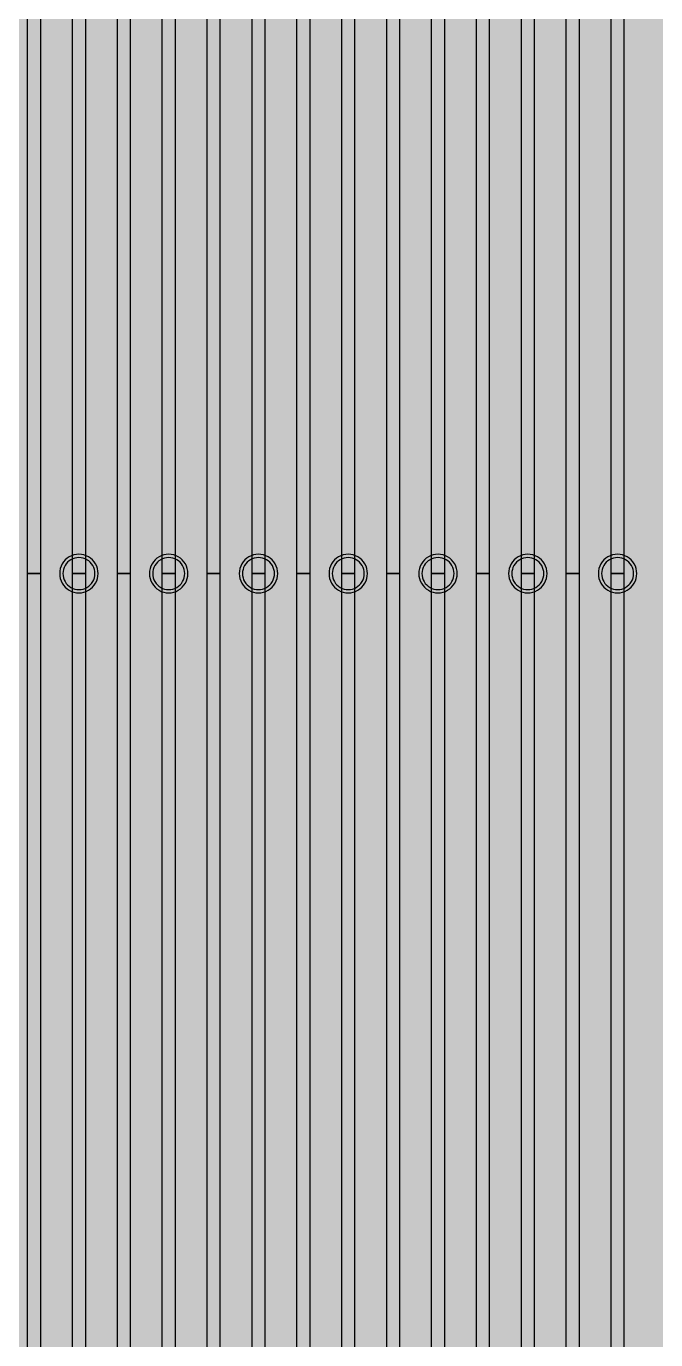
# Model space of a CAD drawing. Header units: metres. Extents: x -7231 to 10969, y -37556 to 1873.
# Drawn here: x 1493.3 to 1591.5, y -16751.3 to -16546.6 of the extents above; entities that cross this region are included whole.
import ezdxf

# ---------------------------------------------------------------- set-up
doc = ezdxf.new("R2010")
doc.units = ezdxf.units.M
for name, color, linetype in [('Metal1', 4, 'CONTINUOUS'), ('Metal2', 3, 'CONTINUOUS'), ('Polyimide', 7, 'CONTINUOUS')]:
    doc.layers.add(name, color=color, linetype=linetype)

msp = doc.modelspace()

# ---------------------------------------------------------------- hatches: boundary and pattern name
at = {"layer": 'Polyimide'}
msp.add_hatch(color=7, dxfattribs=at).paths.add_polyline_path([(4065.69, -468), (4066.67, -501.99), (4068.51, -535.99), (4071.41, -569.99), (4075.54, -603.99), (4081.04, -637.99), (4088.01, -671.99), (4096.52, -705.98), (4106.62, -739.98), (4118.33, -773.98), (4131.63, -807.98), (4146.49, -841.98), (4162.87, -875.98), (4180.68, -909.97), (4199.83, -943.97), (4220.22, -977.97), (4241.73, -1011.97), (4264.21, -1045.97), (4287.52, -1079.96), (4311.51, -1113.96), (4336.01, -1147.96), (4360.86, -1181.96), (4385.88, -1215.96), (4410.89, -1249.96), (4435.74, -1283.95), (4460.24, -1317.95), (4484.23, -1351.95), (4507.54, -1385.95), (4530.02, -1419.95), (4551.53, -1453.94), (4571.92, -1487.94), (4591.07, -1521.94), (4608.88, -1555.94), (4625.26, -1589.94), (4640.12, -1623.94), (4653.42, -1657.93), (4665.13, -1691.93), (4675.23, -1725.93), (4683.74, -1759.93), (4690.71, -1793.93), (4696.21, -1827.93), (4700.34, -1861.92), (4703.24, -1895.92), (4705.08, -1929.92), (4706.06, -1963.92), (4706.44, -1997.92), (4706.5, -2031.91), (4706.5, -4793.02), (4709.95, -4838.39), (4720.22, -4882.71), (4737.08, -4924.98), (4760.13, -4964.2), (4788.85, -4999.49), (4822.58, -5030.03), (4860.53, -5055.12), (4901.85, -5074.18), (4901.85, -5074.18), (4970.68, -5105.23), (5034.7, -5145.26), (5092.76, -5193.54), (5143.8, -5249.19), (5186.89, -5311.2), (5221.24, -5378.44), (5246.23, -5449.69), (5261.41, -5523.66), (5266.5, -5599), (5261.41, -5674.34), (5246.23, -5748.31), (5221.24, -5819.56), (5186.89, -5886.8), (5143.8, -5948.81), (5092.76, -6004.46), (5034.7, -6052.74), (4970.68, -6092.77), (4901.85, -6123.82), (4860.53, -6142.88), (4822.58, -6167.97), (4788.85, -6198.51), (4760.13, -6233.8), (4737.08, -6273.02), (4720.22, -6315.29), (4709.95, -6359.61), (4706.5, -6404.98), (4706.5, -9221.52), (4709.95, -9266.88), (4720.22, -9311.21), (4737.08, -9353.47), (4760.13, -9392.7), (4788.85, -9427.98), (4822.58, -9458.52), (4860.53, -9483.61), (4901.85, -9502.67), (4970.68, -9533.72), (5034.7, -9573.75), (5092.76, -9622.03), (5143.8, -9677.68), (5186.89, -9739.69), (5221.24, -9806.94), (5246.23, -9878.19), (5261.41, -9952.16), (5266.5, -10027.49), (5261.41, -10102.83), (5246.23, -10176.8), (5221.24, -10248.05), (5186.89, -10315.3), (5143.8, -10377.31), (5092.76, -10432.96), (5034.7, -10481.24), (4970.68, -10521.27), (4901.85, -10552.32), (4860.53, -10571.38), (4822.58, -10596.46), (4788.85, -10627), (4760.13, -10662.29), (4737.08, -10701.52), (4720.22, -10743.78), (4709.95, -10788.1), (4706.5, -10833.47), (4706.5, -13650.01), (4709.95, -13695.38), (4720.22, -13739.7), (4737.08, -13781.96), (4760.13, -13821.19), (4788.85, -13856.48), (4822.58, -13887.02), (4860.53, -13912.11), (4901.85, -13931.17), (4970.68, -13962.22), (5034.7, -14002.25), (5092.76, -14050.53), (5143.8, -14106.18), (5186.89, -14168.19), (5221.24, -14235.43), (5246.23, -14306.68), (5261.41, -14380.65), (5266.5, -14455.99), (5261.41, -14531.33), (5246.23, -14605.29), (5221.24, -14676.55), (5186.89, -14743.79), (5143.8, -14805.8), (5092.76, -14861.45), (5034.7, -14909.73), (4970.68, -14949.76), (4901.85, -14980.81), (4860.53, -14999.87), (4822.58, -15024.96), (4788.85, -15055.5), (4760.13, -15090.79), (4737.08, -15130.01), (4720.22, -15172.27), (4709.95, -15216.6), (4706.5, -15261.97), (4706.5, -15455.99), (4720.95, -15750.04), (4764.14, -16041.26), (4835.68, -16326.84), (4934.86, -16604.04), (5060.74, -16870.18), (5212.09, -17122.7), (5387.47, -17359.17), (5585.18, -17577.31), (5803.32, -17775.02), (6039.79, -17950.4), (6292.31, -18101.75), (6558.45, -18227.63), (6835.65, -18326.81), (7121.23, -18398.34), (7412.45, -18441.54), (7706.5, -18455.99), (9969.01, -18455.99), (10047.42, -18459.84), (10125.08, -18471.36), (10201.23, -18490.44), (10275.15, -18516.89), (10346.12, -18550.45), (10413.46, -18590.81), (10476.52, -18637.58), (10534.69, -18690.3), (10587.41, -18748.47), (10634.18, -18811.53), (10674.54, -18878.87), (10708.11, -18949.84), (10734.56, -19023.76), (10753.63, -19099.92), (10765.15, -19177.58), (10769.01, -19255.99), (10769.01, -20895.8), (10730.24, -20951.41), (10694.6, -21009.08), (10662.21, -21068.63), (10633.17, -21129.89), (10607.55, -21192.66), (10585.45, -21256.74), (10566.93, -21321.96), (10552.05, -21388.09), (10540.84, -21454.95), (10533.35, -21522.33), (10529.6, -21590.02), (10529.6, -21657.81), (10533.35, -21725.5), (10540.84, -21792.87), (10552.05, -21859.73), (10566.93, -21925.87), (10585.45, -21991.08), (10607.55, -22055.17), (10633.17, -22117.94), (10662.21, -22179.19), (10694.6, -22238.74), (10730.24, -22296.41), (10769.01, -22352.03), (10769.01, -32454.24), (10728.74, -32510.49), (10691.72, -32568.92), (10658.05, -32629.35), (10627.85, -32691.58), (10601.2, -32755.42), (10578.21, -32820.67), (10558.93, -32887.1), (10543.44, -32954.52), (10531.77, -33022.71), (10523.97, -33091.44), (10520.07, -33160.51), (10520.07, -33229.69), (10523.97, -33298.75), (10531.77, -33367.49), (10543.44, -33435.67), (10558.93, -33503.09), (10578.21, -33569.53), (10601.2, -33634.77), (10627.85, -33698.61), (10658.05, -33760.85), (10691.72, -33821.28), (10728.74, -33879.71), (10769.01, -33935.96), (10769.01, -36556), (10765.15, -36634.41), (10753.63, -36712.07), (10734.56, -36788.23), (10708.11, -36862.15), (10674.54, -36933.12), (10634.18, -37000.46), (10587.41, -37063.51), (10534.69, -37121.69), (10476.52, -37174.41), (10413.46, -37221.18), (10346.12, -37261.54), (10275.15, -37295.1), (10201.23, -37321.55), (10125.08, -37340.63), (10047.42, -37352.15), (9969.01, -37356), (-6231.01, -37356), (-6309.42, -37352.15), (-6387.08, -37340.63), (-6463.23, -37321.55), (-6537.15, -37295.1), (-6608.12, -37261.54), (-6675.46, -37221.18), (-6738.52, -37174.41), (-6796.69, -37121.69), (-6849.41, -37063.51), (-6896.18, -37000.46), (-6936.54, -36933.12), (-6970.11, -36862.15), (-6996.56, -36788.23), (-7015.63, -36712.07), (-7027.15, -36634.41), (-7031.01, -36556), (-7031.01, -33936), (-6990.74, -33879.75), (-6953.7, -33821.31), (-6920.03, -33760.88), (-6889.82, -33698.64), (-6863.18, -33634.8), (-6840.18, -33569.55), (-6820.9, -33503.11), (-6805.4, -33435.69), (-6793.74, -33367.49), (-6785.94, -33298.75), (-6782.03, -33229.68), (-6782.03, -33160.5), (-6785.94, -33091.43), (-6793.74, -33022.69), (-6805.4, -32954.5), (-6820.9, -32887.07), (-6840.18, -32820.63), (-6863.18, -32755.39), (-6889.82, -32691.54), (-6920.03, -32629.3), (-6953.7, -32568.87), (-6990.74, -32510.43), (-7031.01, -32454.18), (-7031.01, -22364.83), (-6990.74, -22308.58), (-6953.7, -22250.14), (-6920.03, -22189.71), (-6889.82, -22127.47), (-6863.18, -22063.62), (-6840.18, -21998.38), (-6820.9, -21931.94), (-6805.4, -21864.51), (-6793.74, -21796.32), (-6785.94, -21727.58), (-6782.03, -21658.51), (-6782.03, -21589.33), (-6785.94, -21520.26), (-6793.74, -21451.52), (-6805.4, -21383.32), (-6820.9, -21315.9), (-6840.18, -21249.46), (-6863.18, -21184.21), (-6889.82, -21120.37), (-6920.03, -21058.13), (-6953.7, -20997.7), (-6990.74, -20939.26), (-7031.01, -20883.01), (-7031.01, -19255.99), (-7027.15, -19177.58), (-7015.63, -19099.92), (-6996.56, -19023.76), (-6970.11, -18949.84), (-6936.54, -18878.87), (-6896.18, -18811.53), (-6849.41, -18748.47), (-6796.69, -18690.3), (-6738.52, -18637.58), (-6675.46, -18590.81), (-6608.12, -18550.45), (-6537.15, -18516.89), (-6463.23, -18490.44), (-6387.08, -18471.36), (-6309.42, -18459.84), (-6231.01, -18455.99), (-3968.5, -18455.99), (-3674.45, -18441.54), (-3383.23, -18398.34), (-3097.65, -18326.81), (-2820.45, -18227.63), (-2554.31, -18101.75), (-2301.79, -17950.4), (-2065.32, -17775.02), (-1847.18, -17577.31), (-1649.47, -17359.17), (-1474.09, -17122.7), (-1322.74, -16870.18), (-1196.86, -16604.04), (-1097.68, -16326.84), (-1026.14, -16041.26), (-982.95, -15750.04), (-968.5, -15455.99), (-968.5, -15261.97), (-971.95, -15216.6), (-982.22, -15172.27), (-999.08, -15130.01), (-1022.13, -15090.79), (-1050.85, -15055.5), (-1084.58, -15024.96), (-1122.53, -14999.87), (-1163.85, -14980.81), (-1232.68, -14949.76), (-1296.7, -14909.73), (-1354.76, -14861.45), (-1405.8, -14805.8), (-1448.89, -14743.79), (-1483.24, -14676.55), (-1508.23, -14605.29), (-1523.41, -14531.33), (-1528.5, -14455.99), (-1523.41, -14380.65), (-1508.23, -14306.68), (-1483.24, -14235.43), (-1448.89, -14168.19), (-1405.8, -14106.18), (-1354.76, -14050.53), (-1296.7, -14002.25), (-1232.68, -13962.22), (-1163.85, -13931.17), (-1122.53, -13912.11), (-1084.58, -13887.02), (-1050.85, -13856.48), (-1022.13, -13821.19), (-999.08, -13781.96), (-982.22, -13739.7), (-971.95, -13695.38), (-968.5, -13650.01), (-968.5, -12309.64), (-971.95, -12264.27), (-982.22, -12219.94), (-999.08, -12177.68), (-1022.13, -12138.46), (-1050.85, -12103.17), (-1084.58, -12072.63), (-1122.53, -12047.54), (-1163.85, -12028.48), (-1232.68, -11997.43), (-1296.7, -11957.4), (-1354.76, -11909.12), (-1405.8, -11853.47), (-1448.89, -11791.46), (-1483.24, -11724.22), (-1508.23, -11652.96), (-1523.41, -11579), (-1528.5, -11503.66), (-1523.41, -11428.32), (-1508.23, -11354.35), (-1483.24, -11283.1), (-1448.89, -11215.86), (-1405.8, -11153.85), (-1354.76, -11098.2), (-1296.7, -11049.92), (-1232.68, -11009.89), (-1163.85, -10978.84), (-1122.53, -10959.78), (-1084.58, -10934.69), (-1050.85, -10904.15), (-1022.13, -10868.86), (-999.08, -10829.63), (-982.22, -10787.37), (-971.95, -10743.05), (-968.5, -10697.68), (-968.5, -9357.31), (-971.95, -9311.94), (-982.22, -9267.62), (-999.08, -9225.35), (-1022.13, -9186.13), (-1050.85, -9150.84), (-1084.58, -9120.3), (-1122.53, -9095.21), (-1163.85, -9076.15), (-1163.85, -9076.15), (-1232.68, -9045.1), (-1296.7, -9005.07), (-1354.76, -8956.79), (-1405.8, -8901.14), (-1448.89, -8839.13), (-1483.24, -8771.89), (-1508.23, -8700.64), (-1523.41, -8626.67), (-1528.5, -8551.33), (-1523.41, -8475.99), (-1508.23, -8402.02), (-1483.24, -8330.77), (-1448.89, -8263.53), (-1405.8, -8201.52), (-1354.76, -8145.87), (-1296.7, -8097.59), (-1232.68, -8057.56), (-1163.85, -8026.51), (-1163.85, -8026.51), (-1122.53, -8007.45), (-1084.58, -7982.36), (-1050.85, -7951.82), (-1022.13, -7916.53), (-999.08, -7877.31), (-982.22, -7835.04), (-971.95, -7790.72), (-968.5, -7745.35), (-968.5, -6404.98), (-971.95, -6359.61), (-982.22, -6315.29), (-999.08, -6273.02), (-1022.13, -6233.8), (-1050.85, -6198.51), (-1084.58, -6167.97), (-1122.53, -6142.88), (-1163.85, -6123.82), (-1163.85, -6123.82), (-1232.68, -6092.77), (-1296.7, -6052.74), (-1354.76, -6004.46), (-1405.8, -5948.81), (-1448.89, -5886.8), (-1483.24, -5819.56), (-1508.23, -5748.31), (-1523.41, -5674.34), (-1528.5, -5599), (-1523.41, -5523.66), (-1508.23, -5449.69), (-1483.24, -5378.44), (-1448.89, -5311.2), (-1405.8, -5249.19), (-1354.76, -5193.54), (-1296.7, -5145.26), (-1232.68, -5105.23), (-1163.85, -5074.18), (-1163.85, -5074.18), (-1122.53, -5055.12), (-1084.58, -5030.03), (-1050.85, -4999.49), (-1022.13, -4964.2), (-999.08, -4924.98), (-982.22, -4882.71), (-971.95, -4838.39), (-968.5, -4793.02), (-968.5, -2031.91), (-968.44, -1997.92), (-968.06, -1963.92), (-967.05, -1929.92), (-965.18, -1895.92), (-962.22, -1861.92), (-958.01, -1827.93), (-952.41, -1793.93), (-945.31, -1759.93), (-936.64, -1725.93), (-926.35, -1691.93), (-914.43, -1657.93), (-900.88, -1623.94), (-885.74, -1589.94), (-869.05, -1555.94), (-850.91, -1521.94), (-831.4, -1487.94), (-810.63, -1453.94), (-788.72, -1419.95), (-765.82, -1385.95), (-742.07, -1351.95), (-717.63, -1317.95), (-692.67, -1283.95), (-667.36, -1249.96), (-641.88, -1215.96), (-616.39, -1181.96), (-591.08, -1147.96), (-566.12, -1113.96), (-541.68, -1079.96), (-517.93, -1045.97), (-495.03, -1011.97), (-473.12, -977.97), (-452.35, -943.97), (-432.84, -909.97), (-414.7, -875.98), (-398.01, -841.98), (-382.87, -807.98), (-369.32, -773.98), (-357.4, -739.98), (-347.11, -705.98), (-338.44, -671.99), (-331.34, -637.99), (-325.74, -603.99), (-321.53, -569.99), (-318.57, -535.99), (-316.7, -501.99), (-315.69, -468), (-315.31, -434), (-315.25, -400), (-315.25, 401), (-315.25, 451), (-315.25, 1644), (-270.25, 1644), (-270.03, 1637.13), (-269.35, 1630.29), (-268.23, 1623.52), (-266.67, 1616.82), (-264.68, 1610.25), (-262.26, 1603.82), (-259.42, 1597.56), (-256.18, 1591.5), (-252.55, 1585.67), (-248.55, 1580.08), (-244.19, 1574.77), (-239.5, 1569.75), (-234.48, 1565.06), (-229.17, 1560.7), (-223.58, 1556.7), (-217.75, 1553.07), (-211.69, 1549.83), (-205.43, 1546.99), (-199, 1544.57), (-192.43, 1542.58), (-185.73, 1541.02), (-178.96, 1539.9), (-172.12, 1539.22), (-165.25, 1539), (-158.38, 1539.22), (-151.54, 1539.9), (-144.77, 1541.02), (-138.07, 1542.58), (-131.5, 1544.57), (-125.07, 1546.99), (-118.81, 1549.83), (-112.75, 1553.07), (-106.92, 1556.7), (-101.33, 1560.7), (-96.02, 1565.06), (-91, 1569.75), (-86.31, 1574.77), (-81.95, 1580.08), (-77.95, 1585.67), (-74.32, 1591.5), (-71.08, 1597.56), (-68.24, 1603.82), (-65.82, 1610.25), (-63.83, 1616.82), (-62.27, 1623.52), (-61.15, 1630.29), (-60.47, 1637.13), (-60.25, 1644), (1853, 1644), (1853, 1573), (3815.25, 1573), (3815.46, 1579.54), (3816.11, 1586.05), (3817.17, 1592.51), (3818.66, 1598.88), (3820.56, 1605.14), (3822.86, 1611.27), (3825.56, 1617.23), (3828.65, 1623), (3832.1, 1628.56), (3835.91, 1633.88), (3840.07, 1638.93), (3844.54, 1643.71), (3849.32, 1648.18), (3854.37, 1652.34), (3859.69, 1656.15), (3865.25, 1659.6), (3871.02, 1662.69), (3876.98, 1665.39), (3883.11, 1667.69), (3889.37, 1669.59), (3895.74, 1671.08), (3902.2, 1672.14), (3908.71, 1672.79), (3915.25, 1673), (3921.79, 1672.79), (3928.3, 1672.14), (3934.76, 1671.08), (3941.13, 1669.59), (3947.39, 1667.69), (3953.52, 1665.39), (3959.48, 1662.69), (3965.25, 1659.6), (3970.81, 1656.15), (3976.13, 1652.34), (3981.18, 1648.18), (3985.96, 1643.71), (3990.43, 1638.93), (3994.59, 1633.88), (3998.4, 1628.56), (4001.85, 1623), (4004.94, 1617.23), (4007.64, 1611.27), (4009.94, 1605.14), (4011.84, 1598.88), (4013.33, 1592.51), (4014.39, 1586.05), (4015.04, 1579.54), (4015.25, 1573), (4065.25, 1573), (4065.25, 451), (4065.25, 401), (4065.25, -400), (4065.31, -434), (4065.69, -468)])

# ---------------------------------------------------------------- linework, layer by layer
at = {"layer": 'Metal1'}
for points in [[(1495.5, -2031.94), (1495.5, -16631.91), (1493.5, -16631.91), (1493.5, -2031.89)], [(1502.5, -2031.94), (1502.5, -16631.91), (1500.5, -16631.91), (1500.5, -2031.89)], [(1509.5, -2031.94), (1509.5, -16631.91), (1507.5, -16631.91), (1507.5, -2031.89)], [(1516.5, -2031.94), (1516.5, -16631.91), (1514.5, -16631.91), (1514.5, -2031.89)], [(1523.5, -2031.94), (1523.5, -16631.91), (1521.5, -16631.91), (1521.5, -2031.89)], [(1530.5, -2031.93), (1530.5, -16631.91), (1528.5, -16631.91), (1528.5, -2031.89)], [(1537.5, -2031.93), (1537.5, -16631.91), (1535.5, -16631.91), (1535.5, -2031.9)], [(1544.5, -2031.93), (1544.5, -16631.91), (1542.5, -16631.91), (1542.5, -2031.9)], [(1551.5, -2031.93), (1551.5, -16631.91), (1549.5, -16631.91), (1549.5, -2031.9)], [(1558.5, -2031.93), (1558.5, -16631.91), (1556.5, -16631.91), (1556.5, -2031.9)], [(1565.5, -2031.93), (1565.5, -16631.91), (1563.5, -16631.91), (1563.5, -2031.9)], [(1572.5, -2031.93), (1572.5, -16631.91), (1570.5, -16631.91), (1570.5, -2031.9)], [(1579.5, -2031.93), (1579.5, -16631.91), (1577.5, -16631.91), (1577.5, -2031.9)], [(1586.5, -2031.93), (1586.5, -16631.91), (1584.5, -16631.91), (1584.5, -2031.9)], [(1517.32, -17789.57), (1513.92, -17767.07), (1510.52, -17744.57), (1507.11, -17722.07), (1503.71, -17699.57), (1500.31, -17677.07), (1496.91, -17654.56), (1494.87, -17641.03), (1493.5, -17622.85), (1493.5, -16631.91), (1495.5, -16631.91), (1495.5, -17622.77), (1496.85, -17640.8), (1498.89, -17654.27), (1502.29, -17676.77), (1505.69, -17699.27), (1509.09, -17721.77), (1512.49, -17744.27), (1515.89, -17766.77), (1519.29, -17789.27)], [(1530.43, -17789.56), (1527.15, -17767.06), (1523.88, -17744.56), (1520.6, -17722.06), (1517.33, -17699.56), (1514.06, -17677.06), (1510.78, -17654.56), (1508.81, -17641.02), (1507.5, -17622.86), (1507.5, -16631.91), (1509.5, -16631.91), (1509.5, -17622.78), (1510.8, -17640.81), (1512.76, -17654.27), (1516.04, -17676.77), (1519.31, -17699.27), (1522.58, -17721.77), (1525.86, -17744.27), (1529.13, -17766.77), (1532.41, -17789.28)], [(1543.54, -17789.56), (1540.39, -17767.06), (1537.24, -17744.56), (1534.1, -17722.06), (1530.95, -17699.56), (1527.8, -17677.05), (1524.66, -17654.55), (1522.76, -17641.02), (1521.5, -17622.86), (1521.5, -16631.91), (1523.5, -16631.91), (1523.5, -17622.79), (1524.75, -17640.81), (1526.64, -17654.28), (1529.78, -17676.78), (1532.93, -17699.28), (1536.08, -17721.78), (1539.22, -17744.28), (1542.37, -17766.78), (1545.52, -17789.28)], [(1556.64, -17789.55), (1553.63, -17767.05), (1550.61, -17744.55), (1547.59, -17722.05), (1544.57, -17699.55), (1541.55, -17677.05), (1538.53, -17654.55), (1536.71, -17641.01), (1535.5, -17622.87), (1535.5, -16631.91), (1537.5, -16631.91), (1537.5, -17622.8), (1538.7, -17640.82), (1540.51, -17654.28), (1543.53, -17676.78), (1546.55, -17699.28), (1549.57, -17721.78), (1552.59, -17744.29), (1555.61, -17766.79), (1558.63, -17789.29)], [(1569.75, -17789.55), (1566.86, -17767.05), (1563.97, -17744.55), (1561.08, -17722.04), (1558.18, -17699.54), (1555.29, -17677.04), (1552.4, -17654.54), (1550.66, -17641.01), (1549.5, -17622.87), (1549.5, -16631.91), (1551.5, -16631.91), (1551.5, -17622.81), (1552.65, -17640.82), (1554.38, -17654.29), (1557.28, -17676.79), (1560.17, -17699.29), (1563.06, -17721.79), (1565.95, -17744.29), (1568.85, -17766.79), (1571.74, -17789.29)], [(1582.86, -17789.54), (1580.1, -17767.04), (1577.33, -17744.54), (1574.57, -17722.04), (1571.8, -17699.54), (1569.04, -17677.04), (1566.27, -17654.54), (1564.61, -17641.01), (1563.5, -17622.88), (1563.5, -16631.91), (1565.5, -16631.91), (1565.5, -17622.82), (1566.6, -17640.82), (1568.26, -17654.29), (1571.02, -17676.79), (1573.79, -17699.29), (1576.55, -17721.8), (1579.32, -17744.3), (1582.08, -17766.8), (1584.85, -17789.3)], [(1595.97, -17789.54), (1593.33, -17767.04), (1590.7, -17744.53), (1588.06, -17722.03), (1585.42, -17699.53), (1582.78, -17677.03), (1580.14, -17654.53), (1578.56, -17641), (1577.5, -17622.88), (1577.5, -16631.91), (1579.5, -16631.91), (1579.5, -17622.82), (1580.55, -17640.83), (1582.13, -17654.3), (1584.77, -17676.8), (1587.41, -17699.3), (1590.05, -17721.8), (1592.68, -17744.3), (1595.32, -17766.8), (1597.96, -17789.3)]]:
    msp.add_lwpolyline(points, dxfattribs=at)
for points in [[(1504.5, -16631.91), (1504.47, -16631.52), (1504.4, -16631.14), (1504.27, -16630.77), (1504.1, -16630.41), (1503.88, -16630.09), (1503.62, -16629.79), (1503.33, -16629.53), (1503, -16629.32), (1502.65, -16629.14), (1502.28, -16629.02), (1501.89, -16628.94), (1501.5, -16628.91), (1501.11, -16628.94), (1500.72, -16629.02), (1500.35, -16629.14), (1500, -16629.32), (1499.67, -16629.53), (1499.38, -16629.79), (1499.12, -16630.09), (1498.9, -16630.41), (1498.73, -16630.77), (1498.6, -16631.14), (1498.53, -16631.52), (1498.5, -16631.91), (1498.53, -16632.31), (1498.6, -16632.69), (1498.73, -16633.06), (1498.9, -16633.41), (1499.12, -16633.74), (1499.38, -16634.04), (1499.67, -16634.29), (1500, -16634.51), (1500.35, -16634.69), (1500.72, -16634.81), (1501.11, -16634.89), (1501.5, -16634.91), (1501.89, -16634.89), (1502.28, -16634.81), (1502.65, -16634.69), (1503, -16634.51), (1503.33, -16634.29), (1503.62, -16634.04), (1503.88, -16633.74), (1504.1, -16633.41), (1504.27, -16633.06), (1504.4, -16632.69), (1504.47, -16632.31), (1504.5, -16631.91)], [(1518.5, -16631.91), (1518.47, -16631.52), (1518.4, -16631.14), (1518.27, -16630.77), (1518.1, -16630.41), (1517.88, -16630.09), (1517.62, -16629.79), (1517.33, -16629.53), (1517, -16629.32), (1516.65, -16629.14), (1516.28, -16629.02), (1515.89, -16628.94), (1515.5, -16628.91), (1515.11, -16628.94), (1514.72, -16629.02), (1514.35, -16629.14), (1514, -16629.32), (1513.67, -16629.53), (1513.38, -16629.79), (1513.12, -16630.09), (1512.9, -16630.41), (1512.73, -16630.77), (1512.6, -16631.14), (1512.53, -16631.52), (1512.5, -16631.91), (1512.53, -16632.31), (1512.6, -16632.69), (1512.73, -16633.06), (1512.9, -16633.41), (1513.12, -16633.74), (1513.38, -16634.04), (1513.67, -16634.29), (1514, -16634.51), (1514.35, -16634.69), (1514.72, -16634.81), (1515.11, -16634.89), (1515.5, -16634.91), (1515.89, -16634.89), (1516.28, -16634.81), (1516.65, -16634.69), (1517, -16634.51), (1517.33, -16634.29), (1517.62, -16634.04), (1517.88, -16633.74), (1518.1, -16633.41), (1518.27, -16633.06), (1518.4, -16632.69), (1518.47, -16632.31), (1518.5, -16631.91)], [(1532.5, -16631.91), (1532.47, -16631.52), (1532.4, -16631.14), (1532.27, -16630.77), (1532.1, -16630.41), (1531.88, -16630.09), (1531.62, -16629.79), (1531.33, -16629.53), (1531, -16629.32), (1530.65, -16629.14), (1530.28, -16629.02), (1529.89, -16628.94), (1529.5, -16628.91), (1529.11, -16628.94), (1528.72, -16629.02), (1528.35, -16629.14), (1528, -16629.32), (1527.67, -16629.53), (1527.38, -16629.79), (1527.12, -16630.09), (1526.9, -16630.41), (1526.73, -16630.77), (1526.6, -16631.14), (1526.53, -16631.52), (1526.5, -16631.91), (1526.53, -16632.31), (1526.6, -16632.69), (1526.73, -16633.06), (1526.9, -16633.41), (1527.12, -16633.74), (1527.38, -16634.04), (1527.67, -16634.29), (1528, -16634.51), (1528.35, -16634.69), (1528.72, -16634.81), (1529.11, -16634.89), (1529.5, -16634.91), (1529.89, -16634.89), (1530.28, -16634.81), (1530.65, -16634.69), (1531, -16634.51), (1531.33, -16634.29), (1531.62, -16634.04), (1531.88, -16633.74), (1532.1, -16633.41), (1532.27, -16633.06), (1532.4, -16632.69), (1532.47, -16632.31), (1532.5, -16631.91)], [(1546.5, -16631.91), (1546.47, -16631.52), (1546.4, -16631.14), (1546.27, -16630.77), (1546.1, -16630.41), (1545.88, -16630.09), (1545.62, -16629.79), (1545.33, -16629.53), (1545, -16629.32), (1544.65, -16629.14), (1544.28, -16629.02), (1543.89, -16628.94), (1543.5, -16628.91), (1543.11, -16628.94), (1542.72, -16629.02), (1542.35, -16629.14), (1542, -16629.32), (1541.67, -16629.53), (1541.38, -16629.79), (1541.12, -16630.09), (1540.9, -16630.41), (1540.73, -16630.77), (1540.6, -16631.14), (1540.53, -16631.52), (1540.5, -16631.91), (1540.53, -16632.31), (1540.6, -16632.69), (1540.73, -16633.06), (1540.9, -16633.41), (1541.12, -16633.74), (1541.38, -16634.04), (1541.67, -16634.29), (1542, -16634.51), (1542.35, -16634.69), (1542.72, -16634.81), (1543.11, -16634.89), (1543.5, -16634.91), (1543.89, -16634.89), (1544.28, -16634.81), (1544.65, -16634.69), (1545, -16634.51), (1545.33, -16634.29), (1545.62, -16634.04), (1545.88, -16633.74), (1546.1, -16633.41), (1546.27, -16633.06), (1546.4, -16632.69), (1546.47, -16632.31), (1546.5, -16631.91)], [(1560.5, -16631.91), (1560.47, -16631.52), (1560.4, -16631.14), (1560.27, -16630.77), (1560.1, -16630.41), (1559.88, -16630.09), (1559.62, -16629.79), (1559.33, -16629.53), (1559, -16629.32), (1558.65, -16629.14), (1558.28, -16629.02), (1557.89, -16628.94), (1557.5, -16628.91), (1557.11, -16628.94), (1556.72, -16629.02), (1556.35, -16629.14), (1556, -16629.32), (1555.67, -16629.53), (1555.38, -16629.79), (1555.12, -16630.09), (1554.9, -16630.41), (1554.73, -16630.77), (1554.6, -16631.14), (1554.53, -16631.52), (1554.5, -16631.91), (1554.53, -16632.31), (1554.6, -16632.69), (1554.73, -16633.06), (1554.9, -16633.41), (1555.12, -16633.74), (1555.38, -16634.04), (1555.67, -16634.29), (1556, -16634.51), (1556.35, -16634.69), (1556.72, -16634.81), (1557.11, -16634.89), (1557.5, -16634.91), (1557.89, -16634.89), (1558.28, -16634.81), (1558.65, -16634.69), (1559, -16634.51), (1559.33, -16634.29), (1559.62, -16634.04), (1559.88, -16633.74), (1560.1, -16633.41), (1560.27, -16633.06), (1560.4, -16632.69), (1560.47, -16632.31), (1560.5, -16631.91)], [(1574.5, -16631.91), (1574.47, -16631.52), (1574.4, -16631.14), (1574.27, -16630.77), (1574.1, -16630.41), (1573.88, -16630.09), (1573.62, -16629.79), (1573.33, -16629.53), (1573, -16629.32), (1572.65, -16629.14), (1572.28, -16629.02), (1571.89, -16628.94), (1571.5, -16628.91), (1571.11, -16628.94), (1570.72, -16629.02), (1570.35, -16629.14), (1570, -16629.32), (1569.67, -16629.53), (1569.38, -16629.79), (1569.12, -16630.09), (1568.9, -16630.41), (1568.73, -16630.77), (1568.6, -16631.14), (1568.53, -16631.52), (1568.5, -16631.91), (1568.53, -16632.31), (1568.6, -16632.69), (1568.73, -16633.06), (1568.9, -16633.41), (1569.12, -16633.74), (1569.38, -16634.04), (1569.67, -16634.29), (1570, -16634.51), (1570.35, -16634.69), (1570.72, -16634.81), (1571.11, -16634.89), (1571.5, -16634.91), (1571.89, -16634.89), (1572.28, -16634.81), (1572.65, -16634.69), (1573, -16634.51), (1573.33, -16634.29), (1573.62, -16634.04), (1573.88, -16633.74), (1574.1, -16633.41), (1574.27, -16633.06), (1574.4, -16632.69), (1574.47, -16632.31), (1574.5, -16631.91)], [(1588.5, -16631.91), (1588.47, -16631.52), (1588.4, -16631.14), (1588.27, -16630.77), (1588.1, -16630.41), (1587.88, -16630.09), (1587.62, -16629.79), (1587.33, -16629.53), (1587, -16629.32), (1586.65, -16629.14), (1586.28, -16629.02), (1585.89, -16628.94), (1585.5, -16628.91), (1585.11, -16628.94), (1584.72, -16629.02), (1584.35, -16629.14), (1584, -16629.32), (1583.67, -16629.53), (1583.38, -16629.79), (1583.12, -16630.09), (1582.9, -16630.41), (1582.73, -16630.77), (1582.6, -16631.14), (1582.53, -16631.52), (1582.5, -16631.91), (1582.53, -16632.31), (1582.6, -16632.69), (1582.73, -16633.06), (1582.9, -16633.41), (1583.12, -16633.74), (1583.38, -16634.04), (1583.67, -16634.29), (1584, -16634.51), (1584.35, -16634.69), (1584.72, -16634.81), (1585.11, -16634.89), (1585.5, -16634.91), (1585.89, -16634.89), (1586.28, -16634.81), (1586.65, -16634.69), (1587, -16634.51), (1587.33, -16634.29), (1587.62, -16634.04), (1587.88, -16633.74), (1588.1, -16633.41), (1588.27, -16633.06), (1588.4, -16632.69), (1588.47, -16632.31), (1588.5, -16631.91)]]:
    msp.add_lwpolyline(points, close=True, dxfattribs=at)
at = {"layer": 'Metal2'}
for points in [[(1504.5, -16631.91), (1504.47, -16631.52), (1504.4, -16631.14), (1504.27, -16630.77), (1504.1, -16630.41), (1503.88, -16630.09), (1503.62, -16629.79), (1503.33, -16629.53), (1503, -16629.32), (1502.65, -16629.14), (1502.28, -16629.02), (1501.89, -16628.94), (1501.5, -16628.91), (1501.11, -16628.94), (1500.72, -16629.02), (1500.35, -16629.14), (1500, -16629.32), (1499.67, -16629.53), (1499.38, -16629.79), (1499.12, -16630.09), (1498.9, -16630.41), (1498.73, -16630.77), (1498.6, -16631.14), (1498.53, -16631.52), (1498.5, -16631.91), (1498.53, -16632.31), (1498.6, -16632.69), (1498.73, -16633.06), (1498.9, -16633.41), (1499.12, -16633.74), (1499.38, -16634.04), (1499.67, -16634.29), (1500, -16634.51), (1500.35, -16634.69), (1500.72, -16634.81), (1501.11, -16634.89), (1501.5, -16634.91), (1501.89, -16634.89), (1502.28, -16634.81), (1502.65, -16634.69), (1503, -16634.51), (1503.33, -16634.29), (1503.62, -16634.04), (1503.88, -16633.74), (1504.1, -16633.41), (1504.27, -16633.06), (1504.4, -16632.69), (1504.47, -16632.31), (1504.5, -16631.91)], [(1518.5, -16631.91), (1518.47, -16631.52), (1518.4, -16631.14), (1518.27, -16630.77), (1518.1, -16630.41), (1517.88, -16630.09), (1517.62, -16629.79), (1517.33, -16629.53), (1517, -16629.32), (1516.65, -16629.14), (1516.28, -16629.02), (1515.89, -16628.94), (1515.5, -16628.91), (1515.11, -16628.94), (1514.72, -16629.02), (1514.35, -16629.14), (1514, -16629.32), (1513.67, -16629.53), (1513.38, -16629.79), (1513.12, -16630.09), (1512.9, -16630.41), (1512.73, -16630.77), (1512.6, -16631.14), (1512.53, -16631.52), (1512.5, -16631.91), (1512.53, -16632.31), (1512.6, -16632.69), (1512.73, -16633.06), (1512.9, -16633.41), (1513.12, -16633.74), (1513.38, -16634.04), (1513.67, -16634.29), (1514, -16634.51), (1514.35, -16634.69), (1514.72, -16634.81), (1515.11, -16634.89), (1515.5, -16634.91), (1515.89, -16634.89), (1516.28, -16634.81), (1516.65, -16634.69), (1517, -16634.51), (1517.33, -16634.29), (1517.62, -16634.04), (1517.88, -16633.74), (1518.1, -16633.41), (1518.27, -16633.06), (1518.4, -16632.69), (1518.47, -16632.31), (1518.5, -16631.91)], [(1532.5, -16631.91), (1532.47, -16631.52), (1532.4, -16631.14), (1532.27, -16630.77), (1532.1, -16630.41), (1531.88, -16630.09), (1531.62, -16629.79), (1531.33, -16629.53), (1531, -16629.32), (1530.65, -16629.14), (1530.28, -16629.02), (1529.89, -16628.94), (1529.5, -16628.91), (1529.11, -16628.94), (1528.72, -16629.02), (1528.35, -16629.14), (1528, -16629.32), (1527.67, -16629.53), (1527.38, -16629.79), (1527.12, -16630.09), (1526.9, -16630.41), (1526.73, -16630.77), (1526.6, -16631.14), (1526.53, -16631.52), (1526.5, -16631.91), (1526.53, -16632.31), (1526.6, -16632.69), (1526.73, -16633.06), (1526.9, -16633.41), (1527.12, -16633.74), (1527.38, -16634.04), (1527.67, -16634.29), (1528, -16634.51), (1528.35, -16634.69), (1528.72, -16634.81), (1529.11, -16634.89), (1529.5, -16634.91), (1529.89, -16634.89), (1530.28, -16634.81), (1530.65, -16634.69), (1531, -16634.51), (1531.33, -16634.29), (1531.62, -16634.04), (1531.88, -16633.74), (1532.1, -16633.41), (1532.27, -16633.06), (1532.4, -16632.69), (1532.47, -16632.31), (1532.5, -16631.91)], [(1546.5, -16631.91), (1546.47, -16631.52), (1546.4, -16631.14), (1546.27, -16630.77), (1546.1, -16630.41), (1545.88, -16630.09), (1545.62, -16629.79), (1545.33, -16629.53), (1545, -16629.32), (1544.65, -16629.14), (1544.28, -16629.02), (1543.89, -16628.94), (1543.5, -16628.91), (1543.11, -16628.94), (1542.72, -16629.02), (1542.35, -16629.14), (1542, -16629.32), (1541.67, -16629.53), (1541.38, -16629.79), (1541.12, -16630.09), (1540.9, -16630.41), (1540.73, -16630.77), (1540.6, -16631.14), (1540.53, -16631.52), (1540.5, -16631.91), (1540.53, -16632.31), (1540.6, -16632.69), (1540.73, -16633.06), (1540.9, -16633.41), (1541.12, -16633.74), (1541.38, -16634.04), (1541.67, -16634.29), (1542, -16634.51), (1542.35, -16634.69), (1542.72, -16634.81), (1543.11, -16634.89), (1543.5, -16634.91), (1543.89, -16634.89), (1544.28, -16634.81), (1544.65, -16634.69), (1545, -16634.51), (1545.33, -16634.29), (1545.62, -16634.04), (1545.88, -16633.74), (1546.1, -16633.41), (1546.27, -16633.06), (1546.4, -16632.69), (1546.47, -16632.31), (1546.5, -16631.91)], [(1560.5, -16631.91), (1560.47, -16631.52), (1560.4, -16631.14), (1560.27, -16630.77), (1560.1, -16630.41), (1559.88, -16630.09), (1559.62, -16629.79), (1559.33, -16629.53), (1559, -16629.32), (1558.65, -16629.14), (1558.28, -16629.02), (1557.89, -16628.94), (1557.5, -16628.91), (1557.11, -16628.94), (1556.72, -16629.02), (1556.35, -16629.14), (1556, -16629.32), (1555.67, -16629.53), (1555.38, -16629.79), (1555.12, -16630.09), (1554.9, -16630.41), (1554.73, -16630.77), (1554.6, -16631.14), (1554.53, -16631.52), (1554.5, -16631.91), (1554.53, -16632.31), (1554.6, -16632.69), (1554.73, -16633.06), (1554.9, -16633.41), (1555.12, -16633.74), (1555.38, -16634.04), (1555.67, -16634.29), (1556, -16634.51), (1556.35, -16634.69), (1556.72, -16634.81), (1557.11, -16634.89), (1557.5, -16634.91), (1557.89, -16634.89), (1558.28, -16634.81), (1558.65, -16634.69), (1559, -16634.51), (1559.33, -16634.29), (1559.62, -16634.04), (1559.88, -16633.74), (1560.1, -16633.41), (1560.27, -16633.06), (1560.4, -16632.69), (1560.47, -16632.31), (1560.5, -16631.91)], [(1574.5, -16631.91), (1574.47, -16631.52), (1574.4, -16631.14), (1574.27, -16630.77), (1574.1, -16630.41), (1573.88, -16630.09), (1573.62, -16629.79), (1573.33, -16629.53), (1573, -16629.32), (1572.65, -16629.14), (1572.28, -16629.02), (1571.89, -16628.94), (1571.5, -16628.91), (1571.11, -16628.94), (1570.72, -16629.02), (1570.35, -16629.14), (1570, -16629.32), (1569.67, -16629.53), (1569.38, -16629.79), (1569.12, -16630.09), (1568.9, -16630.41), (1568.73, -16630.77), (1568.6, -16631.14), (1568.53, -16631.52), (1568.5, -16631.91), (1568.53, -16632.31), (1568.6, -16632.69), (1568.73, -16633.06), (1568.9, -16633.41), (1569.12, -16633.74), (1569.38, -16634.04), (1569.67, -16634.29), (1570, -16634.51), (1570.35, -16634.69), (1570.72, -16634.81), (1571.11, -16634.89), (1571.5, -16634.91), (1571.89, -16634.89), (1572.28, -16634.81), (1572.65, -16634.69), (1573, -16634.51), (1573.33, -16634.29), (1573.62, -16634.04), (1573.88, -16633.74), (1574.1, -16633.41), (1574.27, -16633.06), (1574.4, -16632.69), (1574.47, -16632.31), (1574.5, -16631.91)], [(1588.5, -16631.91), (1588.47, -16631.52), (1588.4, -16631.14), (1588.27, -16630.77), (1588.1, -16630.41), (1587.88, -16630.09), (1587.62, -16629.79), (1587.33, -16629.53), (1587, -16629.32), (1586.65, -16629.14), (1586.28, -16629.02), (1585.89, -16628.94), (1585.5, -16628.91), (1585.11, -16628.94), (1584.72, -16629.02), (1584.35, -16629.14), (1584, -16629.32), (1583.67, -16629.53), (1583.38, -16629.79), (1583.12, -16630.09), (1582.9, -16630.41), (1582.73, -16630.77), (1582.6, -16631.14), (1582.53, -16631.52), (1582.5, -16631.91), (1582.53, -16632.31), (1582.6, -16632.69), (1582.73, -16633.06), (1582.9, -16633.41), (1583.12, -16633.74), (1583.38, -16634.04), (1583.67, -16634.29), (1584, -16634.51), (1584.35, -16634.69), (1584.72, -16634.81), (1585.11, -16634.89), (1585.5, -16634.91), (1585.89, -16634.89), (1586.28, -16634.81), (1586.65, -16634.69), (1587, -16634.51), (1587.33, -16634.29), (1587.62, -16634.04), (1587.88, -16633.74), (1588.1, -16633.41), (1588.27, -16633.06), (1588.4, -16632.69), (1588.47, -16632.31), (1588.5, -16631.91)]]:
    msp.add_lwpolyline(points, close=True, dxfattribs=at)
for points in [[(1523.87, -17789.57), (1520.53, -17767.07), (1517.2, -17744.56), (1513.86, -17722.06), (1510.52, -17699.56), (1507.19, -17677.06), (1503.85, -17654.56), (1501.84, -17641.03), (1500.5, -17622.85), (1500.5, -16631.91), (1502.5, -16631.91), (1502.5, -17622.78), (1503.83, -17640.8), (1505.83, -17654.27), (1509.16, -17676.77), (1512.5, -17699.27), (1515.84, -17721.77), (1519.18, -17744.27), (1522.51, -17766.77), (1525.85, -17789.27)], [(1536.98, -17789.56), (1533.77, -17767.06), (1530.56, -17744.56), (1527.35, -17722.06), (1524.14, -17699.56), (1520.93, -17677.06), (1517.72, -17654.56), (1515.79, -17641.02), (1514.5, -17622.86), (1514.5, -16631.91), (1516.5, -16631.91), (1516.5, -17622.79), (1517.78, -17640.81), (1519.7, -17654.27), (1522.91, -17676.77), (1526.12, -17699.28), (1529.33, -17721.78), (1532.54, -17744.28), (1535.75, -17766.78), (1538.96, -17789.28)], [(1550.09, -17789.56), (1547.01, -17767.05), (1543.92, -17744.55), (1540.84, -17722.05), (1537.76, -17699.55), (1534.68, -17677.05), (1531.59, -17654.55), (1529.74, -17641.02), (1528.5, -17622.86), (1528.5, -16631.91), (1530.5, -16631.91), (1530.5, -17622.8), (1531.73, -17640.81), (1533.57, -17654.28), (1536.66, -17676.78), (1539.74, -17699.28), (1542.82, -17721.78), (1545.91, -17744.28), (1548.99, -17766.78), (1552.07, -17789.28)], [(1563.2, -17789.55), (1560.24, -17767.05), (1557.29, -17744.55), (1554.33, -17722.05), (1551.38, -17699.55), (1548.42, -17677.05), (1545.46, -17654.55), (1543.69, -17641.01), (1542.5, -17622.87), (1542.5, -16631.91), (1544.5, -16631.91), (1544.5, -17622.8), (1545.68, -17640.82), (1547.45, -17654.29), (1550.4, -17676.79), (1553.36, -17699.29), (1556.31, -17721.79), (1559.27, -17744.29), (1562.23, -17766.79), (1565.18, -17789.29)], [(1576.31, -17789.54), (1573.48, -17767.04), (1570.65, -17744.54), (1567.82, -17722.04), (1564.99, -17699.54), (1562.17, -17677.04), (1559.34, -17654.54), (1557.64, -17641.01), (1556.5, -17622.87), (1556.5, -16631.91), (1558.5, -16631.91), (1558.5, -17622.81), (1559.63, -17640.82), (1561.32, -17654.29), (1564.15, -17676.79), (1566.98, -17699.29), (1569.81, -17721.79), (1572.64, -17744.29), (1575.46, -17766.79), (1578.29, -17789.29)], [(1589.42, -17789.54), (1586.72, -17767.04), (1584.01, -17744.54), (1581.31, -17722.04), (1578.61, -17699.54), (1575.91, -17677.04), (1573.21, -17654.53), (1571.58, -17641), (1570.5, -17622.88), (1570.5, -16631.91), (1572.5, -16631.91), (1572.5, -17622.82), (1573.58, -17640.83), (1575.19, -17654.3), (1577.9, -17676.8), (1580.6, -17699.3), (1583.3, -17721.8), (1586, -17744.3), (1588.7, -17766.8), (1591.4, -17789.3)], [(1602.53, -17789.53), (1599.95, -17767.03), (1597.38, -17744.53), (1594.8, -17722.03), (1592.23, -17699.53), (1589.66, -17677.03), (1587.08, -17654.53), (1585.53, -17641), (1584.5, -17622.88), (1584.5, -16631.91), (1586.5, -16631.91), (1586.5, -17622.83), (1587.53, -17640.83), (1589.07, -17654.3), (1591.64, -17676.8), (1594.22, -17699.3), (1596.79, -17721.8), (1599.37, -17744.3), (1601.94, -17766.81), (1604.51, -17789.31)]]:
    msp.add_lwpolyline(points, dxfattribs=at)
at = {"layer": 'Via'}
for points in [[(1504, -16631.91), (1503.98, -16631.59), (1503.91, -16631.27), (1503.81, -16630.96), (1503.67, -16630.66), (1503.48, -16630.39), (1503.27, -16630.15), (1503.02, -16629.93), (1502.75, -16629.75), (1502.46, -16629.6), (1502.15, -16629.5), (1501.83, -16629.44), (1501.5, -16629.41), (1501.17, -16629.44), (1500.85, -16629.5), (1500.54, -16629.6), (1500.25, -16629.75), (1499.98, -16629.93), (1499.73, -16630.15), (1499.52, -16630.39), (1499.33, -16630.66), (1499.19, -16630.96), (1499.09, -16631.27), (1499.02, -16631.59), (1499, -16631.91), (1499.02, -16632.24), (1499.09, -16632.56), (1499.19, -16632.87), (1499.33, -16633.16), (1499.52, -16633.44), (1499.73, -16633.68), (1499.98, -16633.9), (1500.25, -16634.08), (1500.54, -16634.22), (1500.85, -16634.33), (1501.17, -16634.39), (1501.5, -16634.41), (1501.83, -16634.39), (1502.15, -16634.33), (1502.46, -16634.22), (1502.75, -16634.08), (1503.02, -16633.9), (1503.27, -16633.68), (1503.48, -16633.44), (1503.67, -16633.16), (1503.81, -16632.87), (1503.91, -16632.56), (1503.98, -16632.24), (1504, -16631.91)], [(1518, -16631.91), (1517.98, -16631.59), (1517.91, -16631.27), (1517.81, -16630.96), (1517.67, -16630.66), (1517.48, -16630.39), (1517.27, -16630.15), (1517.02, -16629.93), (1516.75, -16629.75), (1516.46, -16629.6), (1516.15, -16629.5), (1515.83, -16629.44), (1515.5, -16629.41), (1515.17, -16629.44), (1514.85, -16629.5), (1514.54, -16629.6), (1514.25, -16629.75), (1513.98, -16629.93), (1513.73, -16630.15), (1513.52, -16630.39), (1513.33, -16630.66), (1513.19, -16630.96), (1513.09, -16631.27), (1513.02, -16631.59), (1513, -16631.91), (1513.02, -16632.24), (1513.09, -16632.56), (1513.19, -16632.87), (1513.33, -16633.16), (1513.52, -16633.44), (1513.73, -16633.68), (1513.98, -16633.9), (1514.25, -16634.08), (1514.54, -16634.22), (1514.85, -16634.33), (1515.17, -16634.39), (1515.5, -16634.41), (1515.83, -16634.39), (1516.15, -16634.33), (1516.46, -16634.22), (1516.75, -16634.08), (1517.02, -16633.9), (1517.27, -16633.68), (1517.48, -16633.44), (1517.67, -16633.16), (1517.81, -16632.87), (1517.91, -16632.56), (1517.98, -16632.24), (1518, -16631.91)], [(1532, -16631.91), (1531.98, -16631.59), (1531.91, -16631.27), (1531.81, -16630.96), (1531.67, -16630.66), (1531.48, -16630.39), (1531.27, -16630.15), (1531.02, -16629.93), (1530.75, -16629.75), (1530.46, -16629.6), (1530.15, -16629.5), (1529.83, -16629.44), (1529.5, -16629.41), (1529.17, -16629.44), (1528.85, -16629.5), (1528.54, -16629.6), (1528.25, -16629.75), (1527.98, -16629.93), (1527.73, -16630.15), (1527.52, -16630.39), (1527.33, -16630.66), (1527.19, -16630.96), (1527.09, -16631.27), (1527.02, -16631.59), (1527, -16631.91), (1527.02, -16632.24), (1527.09, -16632.56), (1527.19, -16632.87), (1527.33, -16633.16), (1527.52, -16633.44), (1527.73, -16633.68), (1527.98, -16633.9), (1528.25, -16634.08), (1528.54, -16634.22), (1528.85, -16634.33), (1529.17, -16634.39), (1529.5, -16634.41), (1529.83, -16634.39), (1530.15, -16634.33), (1530.46, -16634.22), (1530.75, -16634.08), (1531.02, -16633.9), (1531.27, -16633.68), (1531.48, -16633.44), (1531.67, -16633.16), (1531.81, -16632.87), (1531.91, -16632.56), (1531.98, -16632.24), (1532, -16631.91)], [(1546, -16631.91), (1545.98, -16631.59), (1545.91, -16631.27), (1545.81, -16630.96), (1545.67, -16630.66), (1545.48, -16630.39), (1545.27, -16630.15), (1545.02, -16629.93), (1544.75, -16629.75), (1544.46, -16629.6), (1544.15, -16629.5), (1543.83, -16629.44), (1543.5, -16629.41), (1543.17, -16629.44), (1542.85, -16629.5), (1542.54, -16629.6), (1542.25, -16629.75), (1541.98, -16629.93), (1541.73, -16630.15), (1541.52, -16630.39), (1541.33, -16630.66), (1541.19, -16630.96), (1541.09, -16631.27), (1541.02, -16631.59), (1541, -16631.91), (1541.02, -16632.24), (1541.09, -16632.56), (1541.19, -16632.87), (1541.33, -16633.16), (1541.52, -16633.44), (1541.73, -16633.68), (1541.98, -16633.9), (1542.25, -16634.08), (1542.54, -16634.22), (1542.85, -16634.33), (1543.17, -16634.39), (1543.5, -16634.41), (1543.83, -16634.39), (1544.15, -16634.33), (1544.46, -16634.22), (1544.75, -16634.08), (1545.02, -16633.9), (1545.27, -16633.68), (1545.48, -16633.44), (1545.67, -16633.16), (1545.81, -16632.87), (1545.91, -16632.56), (1545.98, -16632.24), (1546, -16631.91)], [(1560, -16631.91), (1559.98, -16631.59), (1559.91, -16631.27), (1559.81, -16630.96), (1559.67, -16630.66), (1559.48, -16630.39), (1559.27, -16630.15), (1559.02, -16629.93), (1558.75, -16629.75), (1558.46, -16629.6), (1558.15, -16629.5), (1557.83, -16629.44), (1557.5, -16629.41), (1557.17, -16629.44), (1556.85, -16629.5), (1556.54, -16629.6), (1556.25, -16629.75), (1555.98, -16629.93), (1555.73, -16630.15), (1555.52, -16630.39), (1555.33, -16630.66), (1555.19, -16630.96), (1555.09, -16631.27), (1555.02, -16631.59), (1555, -16631.91), (1555.02, -16632.24), (1555.09, -16632.56), (1555.19, -16632.87), (1555.33, -16633.16), (1555.52, -16633.44), (1555.73, -16633.68), (1555.98, -16633.9), (1556.25, -16634.08), (1556.54, -16634.22), (1556.85, -16634.33), (1557.17, -16634.39), (1557.5, -16634.41), (1557.83, -16634.39), (1558.15, -16634.33), (1558.46, -16634.22), (1558.75, -16634.08), (1559.02, -16633.9), (1559.27, -16633.68), (1559.48, -16633.44), (1559.67, -16633.16), (1559.81, -16632.87), (1559.91, -16632.56), (1559.98, -16632.24), (1560, -16631.91)], [(1574, -16631.91), (1573.98, -16631.59), (1573.91, -16631.27), (1573.81, -16630.96), (1573.67, -16630.66), (1573.48, -16630.39), (1573.27, -16630.15), (1573.02, -16629.93), (1572.75, -16629.75), (1572.46, -16629.6), (1572.15, -16629.5), (1571.83, -16629.44), (1571.5, -16629.41), (1571.17, -16629.44), (1570.85, -16629.5), (1570.54, -16629.6), (1570.25, -16629.75), (1569.98, -16629.93), (1569.73, -16630.15), (1569.52, -16630.39), (1569.33, -16630.66), (1569.19, -16630.96), (1569.09, -16631.27), (1569.02, -16631.59), (1569, -16631.91), (1569.02, -16632.24), (1569.09, -16632.56), (1569.19, -16632.87), (1569.33, -16633.16), (1569.52, -16633.44), (1569.73, -16633.68), (1569.98, -16633.9), (1570.25, -16634.08), (1570.54, -16634.22), (1570.85, -16634.33), (1571.17, -16634.39), (1571.5, -16634.41), (1571.83, -16634.39), (1572.15, -16634.33), (1572.46, -16634.22), (1572.75, -16634.08), (1573.02, -16633.9), (1573.27, -16633.68), (1573.48, -16633.44), (1573.67, -16633.16), (1573.81, -16632.87), (1573.91, -16632.56), (1573.98, -16632.24), (1574, -16631.91)], [(1588, -16631.91), (1587.98, -16631.59), (1587.91, -16631.27), (1587.81, -16630.96), (1587.67, -16630.66), (1587.48, -16630.39), (1587.27, -16630.15), (1587.02, -16629.93), (1586.75, -16629.75), (1586.46, -16629.6), (1586.15, -16629.5), (1585.83, -16629.44), (1585.5, -16629.41), (1585.17, -16629.44), (1584.85, -16629.5), (1584.54, -16629.6), (1584.25, -16629.75), (1583.98, -16629.93), (1583.73, -16630.15), (1583.52, -16630.39), (1583.33, -16630.66), (1583.19, -16630.96), (1583.09, -16631.27), (1583.02, -16631.59), (1583, -16631.91), (1583.02, -16632.24), (1583.09, -16632.56), (1583.19, -16632.87), (1583.33, -16633.16), (1583.52, -16633.44), (1583.73, -16633.68), (1583.98, -16633.9), (1584.25, -16634.08), (1584.54, -16634.22), (1584.85, -16634.33), (1585.17, -16634.39), (1585.5, -16634.41), (1585.83, -16634.39), (1586.15, -16634.33), (1586.46, -16634.22), (1586.75, -16634.08), (1587.02, -16633.9), (1587.27, -16633.68), (1587.48, -16633.44), (1587.67, -16633.16), (1587.81, -16632.87), (1587.91, -16632.56), (1587.98, -16632.24), (1588, -16631.91)]]:
    msp.add_lwpolyline(points, close=True, dxfattribs=at)

doc.saveas('drawing.dxf')
